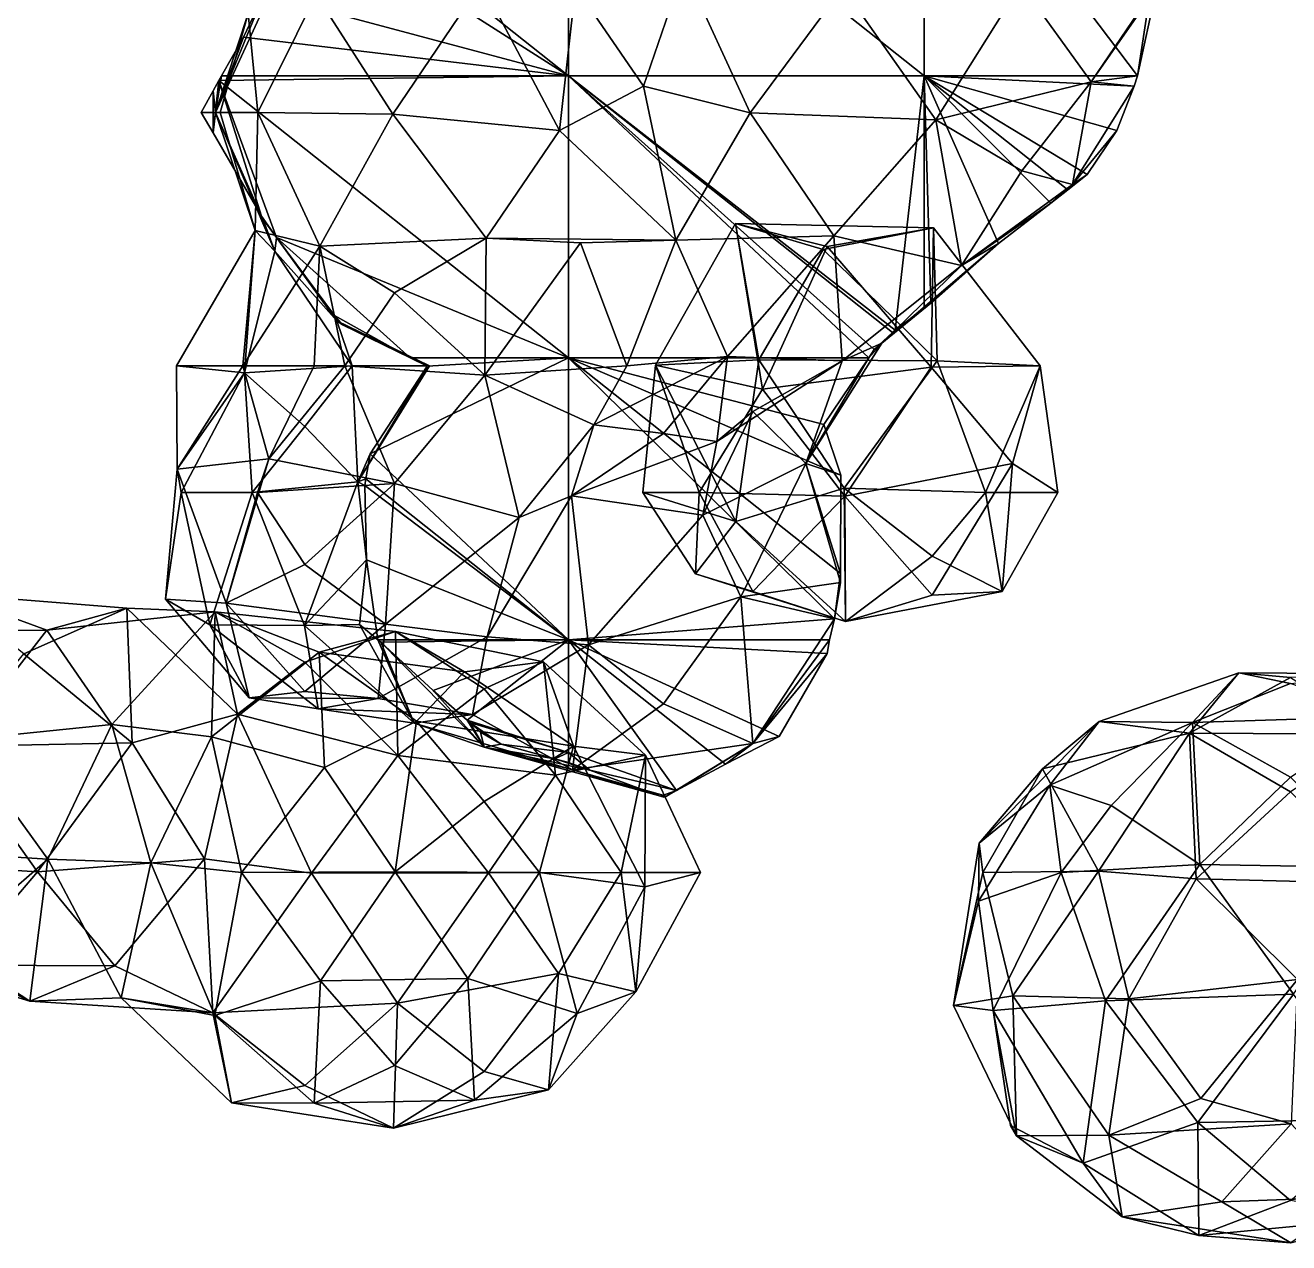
# Model space of a CAD drawing. Extents: x 290034 to 295698, y 4553723 to 4561693.
# Drawn here: x 294643.6 to 294821.3, y 4559264.6 to 4559435.9 of the extents above; entities that cross this region are included whole.
import ezdxf

# ---------------------------------------------------------------- set-up
doc = ezdxf.new("R2010")
doc.units = 0
doc.layers.add('Au_ppm_Pref_-_0_2', color=7, linetype='CONTINUOUS')

msp = doc.modelspace()

# ---------------------------------------------------------------- linework, layer by layer
at = {"layer": 'Au_ppm_Pref_-_0_2'}
for points in [[(294720, 4559468.5, 1883.51), (294720, 4559428.82, 1886.61), (294682.69, 4559458.43, 1884.94)], [(294720, 4559468.5, 1883.51), (294770, 4559468.5, 1876.02), (294770, 4559428.82, 1880.93)], [(294770, 4559428.82, 1880.93), (294720, 4559428.82, 1886.61), (294720, 4559468.5, 1883.51)], [(294800.01, 4559428.82, 1875.71), (294770, 4559468.5, 1876.02), (294802.19, 4559442.95, 1873.58)], [(294800.01, 4559428.82, 1875.71), (294770, 4559428.82, 1880.93), (294770, 4559468.5, 1876.02)], [(294682.69, 4559458.43, 1884.94), (294720, 4559428.82, 1886.61), (294684.39, 4559451.51, 1885.48)], [(294720, 4559428.82, 1886.61), (294677.14, 4559440.27, 1886.57), (294684.39, 4559451.51, 1885.48)], [(294677.14, 4559440.27, 1886.57), (294670.33, 4559423.64, 1882.77), (294679.87, 4559444.33, 1882.57)], [(294674.96, 4559437.56, 1876.83), (294679.87, 4559444.33, 1882.57), (294670.33, 4559423.64, 1882.77)], [(294720.99, 4559441.33, 1876.93), (294730.52, 4559427.35, 1874.27), (294736.2, 4559443.9, 1873.05)], [(294736.2, 4559443.9, 1873.05), (294730.52, 4559427.35, 1874.27), (294745.56, 4559423.57, 1873.15)], [(294736.2, 4559443.9, 1873.05), (294745.56, 4559423.57, 1873.15), (294758.57, 4559441.21, 1871.52)], [(294707.76, 4559441.89, 1871.25), (294684.52, 4559440.23, 1872.04), (294695.27, 4559423.39, 1871.5)], [(294707.76, 4559441.89, 1871.25), (294695.27, 4559423.39, 1871.5), (294718.74, 4559421.1, 1872.67)], [(294720.99, 4559441.33, 1876.93), (294707.76, 4559441.89, 1871.25), (294718.74, 4559421.1, 1872.67)], [(294720.99, 4559441.33, 1876.93), (294718.74, 4559421.1, 1872.67), (294730.52, 4559427.35, 1874.27)], [(294758.57, 4559441.21, 1871.52), (294771.64, 4559422.62, 1871.92), (294783.59, 4559441.69, 1871.01)], [(294783.59, 4559441.69, 1871.01), (294771.64, 4559422.62, 1871.92), (294793.51, 4559427.96, 1873.66)], [(294783.59, 4559441.69, 1871.01), (294793.51, 4559427.96, 1873.66), (294802.65, 4559441.46, 1873.69)], [(294802.65, 4559441.46, 1873.69), (294793.51, 4559427.96, 1873.66), (294802.68, 4559441.13, 1873.72)], [(294802.68, 4559441.13, 1873.72), (294800.01, 4559428.82, 1875.71), (294802.19, 4559442.95, 1873.58)], [(294674.26, 4559434.26, 1887.13), (294670.33, 4559423.64, 1882.77), (294677.14, 4559440.27, 1886.57)], [(294720, 4559428.82, 1886.61), (294674.26, 4559434.26, 1887.13), (294677.14, 4559440.27, 1886.57)], [(294684.52, 4559440.23, 1872.04), (294674.96, 4559437.56, 1876.83), (294676.29, 4559423.64, 1873.69)], [(294684.52, 4559440.23, 1872.04), (294676.29, 4559423.64, 1873.69), (294695.27, 4559423.39, 1871.5)], [(294758.57, 4559441.21, 1871.52), (294745.56, 4559423.57, 1873.15), (294771.64, 4559422.62, 1871.92)], [(294793.51, 4559427.96, 1873.66), (294800.01, 4559428.82, 1875.71), (294802.68, 4559441.13, 1873.72)], [(294674.96, 4559437.56, 1876.83), (294670.33, 4559423.64, 1882.77), (294670.98, 4559423.64, 1876.83)], [(294674.96, 4559437.56, 1876.83), (294670.98, 4559423.64, 1876.83), (294676.29, 4559423.64, 1873.69)], [(294670.33, 4559423.64, 1882.77), (294674.26, 4559434.26, 1887.13), (294671.19, 4559428.82, 1887.65)], [(294720, 4559428.82, 1886.61), (294671.19, 4559428.82, 1887.65), (294674.26, 4559434.26, 1887.13)], [(294670, 4559426.67, 1887.79), (294670.83, 4559428.16, 1887.69), (294670, 4559420.76, 1888.11)], [(294670.83, 4559428.16, 1887.69), (294676.83, 4559409.06, 1888.59), (294670, 4559420.76, 1888.11)], [(294670.33, 4559423.64, 1882.77), (294670.83, 4559428.16, 1887.69), (294670, 4559426.67, 1887.79)], [(294670.33, 4559423.64, 1882.77), (294671.19, 4559428.82, 1887.65), (294670.83, 4559428.16, 1887.69)], [(294671.19, 4559428.82, 1887.65), (294720, 4559428.82, 1886.61), (294670.83, 4559428.16, 1887.69)], [(294720, 4559428.82, 1886.61), (294720, 4559389.13, 1888.66), (294670.83, 4559428.16, 1887.69)], [(294670.83, 4559428.16, 1887.69), (294678.92, 4559406.05, 1888.71), (294676.83, 4559409.06, 1888.59)], [(294720, 4559389.13, 1888.66), (294678.92, 4559406.05, 1888.71), (294670.83, 4559428.16, 1887.69)], [(294735.09, 4559405.67, 1869.99), (294730.52, 4559427.35, 1874.27), (294718.74, 4559421.1, 1872.67)], [(294762.98, 4559390.29, 1884.1), (294762.22, 4559389.13, 1884.24), (294720, 4559428.82, 1886.61)], [(294720, 4559389.13, 1888.66), (294720, 4559428.82, 1886.61), (294762.22, 4559389.13, 1884.24)], [(294765.55, 4559392.67, 1883.71), (294762.98, 4559390.29, 1884.1), (294720, 4559428.82, 1886.61)], [(294765.94, 4559393.02, 1883.65), (294765.55, 4559392.67, 1883.71), (294720, 4559428.82, 1886.61)], [(294765.94, 4559393.02, 1883.65), (294720, 4559428.82, 1886.61), (294770, 4559428.82, 1880.93)], [(294730.52, 4559427.35, 1874.27), (294735.09, 4559405.67, 1869.99), (294745.56, 4559423.57, 1873.15)], [(294770, 4559396.11, 1882.99), (294765.94, 4559393.02, 1883.65), (294770, 4559428.82, 1880.93)], [(294787.84, 4559410.87, 1879.19), (294780.47, 4559405.21, 1880.73), (294770, 4559428.82, 1880.93)], [(294790.23, 4559412.76, 1878.69), (294787.84, 4559410.87, 1879.19), (294770, 4559428.82, 1880.93)], [(294780.47, 4559405.21, 1880.73), (294770.96, 4559396.83, 1882.79), (294770, 4559428.82, 1880.93)], [(294770, 4559428.82, 1880.93), (294770.96, 4559396.83, 1882.79), (294770, 4559396.11, 1882.99)], [(294799.56, 4559427.35, 1875.91), (294770, 4559428.82, 1880.93), (294800.01, 4559428.82, 1875.71)], [(294799.56, 4559427.35, 1875.91), (294797.12, 4559421.11, 1876.83), (294770, 4559428.82, 1880.93)], [(294792.92, 4559414.9, 1878.05), (294770, 4559428.82, 1880.93), (294797.12, 4559421.11, 1876.83)], [(294770, 4559428.82, 1880.93), (294792.92, 4559414.9, 1878.05), (294790.23, 4559412.76, 1878.69)], [(294771.64, 4559422.62, 1871.92), (294783.73, 4559415.42, 1874.09), (294793.51, 4559427.96, 1873.66)], [(294783.73, 4559415.42, 1874.09), (294790.89, 4559413.52, 1876.83), (294793.51, 4559427.96, 1873.66)], [(294799.56, 4559427.35, 1875.91), (294793.51, 4559427.96, 1873.66), (294790.89, 4559413.52, 1876.83)], [(294799.56, 4559427.35, 1875.91), (294790.89, 4559413.52, 1876.83), (294797.12, 4559421.11, 1876.83)], [(294800.01, 4559428.82, 1875.71), (294793.51, 4559427.96, 1873.66), (294799.56, 4559427.35, 1875.91)], [(294670, 4559426.67, 1887.79), (294670, 4559420.76, 1888.11), (294668.31, 4559423.64, 1888.02)], [(294668.31, 4559423.64, 1888.02), (294670.33, 4559423.64, 1882.77), (294670, 4559426.67, 1887.79)], [(294670, 4559420.76, 1888.11), (294670.33, 4559423.64, 1882.77), (294668.31, 4559423.64, 1888.02)], [(294676.83, 4559409.06, 1888.59), (294670.33, 4559423.64, 1882.77), (294670, 4559420.76, 1888.11)], [(294676.83, 4559409.06, 1888.59), (294678.67, 4559404.13, 1883.32), (294670.33, 4559423.64, 1882.77)], [(294675.92, 4559407.04, 1876.83), (294670.33, 4559423.64, 1882.77), (294678.67, 4559404.13, 1883.32)], [(294675.92, 4559407.04, 1876.83), (294670.98, 4559423.64, 1876.83), (294670.33, 4559423.64, 1882.77)], [(294675.92, 4559407.04, 1876.83), (294676.29, 4559423.64, 1873.69), (294670.98, 4559423.64, 1876.83)], [(294675.92, 4559407.04, 1876.83), (294685.03, 4559404.81, 1872.14), (294676.29, 4559423.64, 1873.69)], [(294695.27, 4559423.39, 1871.5), (294676.29, 4559423.64, 1873.69), (294685.03, 4559404.81, 1872.14)], [(294745.56, 4559423.57, 1873.15), (294735.09, 4559405.67, 1869.99), (294757.29, 4559406.28, 1871.77)], [(294757.29, 4559406.28, 1871.77), (294771.64, 4559422.62, 1871.92), (294745.56, 4559423.57, 1873.15)], [(294685.03, 4559404.81, 1872.14), (294708.4, 4559405.98, 1870.26), (294695.27, 4559423.39, 1871.5)], [(294718.74, 4559421.1, 1872.67), (294695.27, 4559423.39, 1871.5), (294708.4, 4559405.98, 1870.26)], [(294757.29, 4559406.28, 1871.77), (294775.27, 4559402.11, 1876.65), (294771.64, 4559422.62, 1871.92)], [(294771.64, 4559422.62, 1871.92), (294775.27, 4559402.11, 1876.65), (294783.73, 4559415.42, 1874.09)], [(294735.09, 4559405.67, 1869.99), (294718.74, 4559421.1, 1872.67), (294708.4, 4559405.98, 1870.26)], [(294790.89, 4559413.52, 1876.83), (294792.92, 4559414.9, 1878.05), (294797.12, 4559421.11, 1876.83)], [(294783.73, 4559415.42, 1874.09), (294775.27, 4559402.11, 1876.65), (294790.89, 4559413.52, 1876.83)], [(294792.92, 4559414.9, 1878.05), (294790.89, 4559413.52, 1876.83), (294790.23, 4559412.76, 1878.69)], [(294787.84, 4559410.87, 1879.19), (294790.89, 4559413.52, 1876.83), (294775.27, 4559402.11, 1876.65)], [(294790.89, 4559413.52, 1876.83), (294787.84, 4559410.87, 1879.19), (294790.23, 4559412.76, 1878.69)], [(294787.84, 4559410.87, 1879.19), (294775.27, 4559402.11, 1876.65), (294780.47, 4559405.21, 1880.73)], [(294676.83, 4559409.06, 1888.59), (294678.92, 4559406.05, 1888.71), (294676.98, 4559408.68, 1888.61)], [(294676.98, 4559408.68, 1888.61), (294678.67, 4559404.13, 1883.32), (294676.83, 4559409.06, 1888.59)], [(294676.98, 4559408.68, 1888.61), (294678.92, 4559406.05, 1888.71), (294678.67, 4559404.13, 1883.32)], [(294746.76, 4559388.86, 1845.07), (294732.21, 4559388.1, 1841.01), (294743.46, 4559408.02, 1840.71)], [(294747.27, 4559384.7, 1836.98), (294743.46, 4559408.02, 1840.71), (294732.21, 4559388.1, 1841.01)], [(294746.76, 4559388.86, 1845.07), (294743.46, 4559408.02, 1840.71), (294755.8, 4559404.38, 1845.36)], [(294743.46, 4559408.02, 1840.71), (294771.34, 4559407.43, 1841.07), (294755.8, 4559404.38, 1845.36)], [(294756.36, 4559404.78, 1836.62), (294771.34, 4559407.43, 1841.07), (294743.46, 4559408.02, 1840.71)], [(294743.46, 4559408.02, 1840.71), (294747.27, 4559384.7, 1836.98), (294756.36, 4559404.78, 1836.62)], [(294675.92, 4559407.04, 1876.83), (294674.4, 4559387, 1882.1), (294664.86, 4559388.01, 1876.83)], [(294675.92, 4559407.04, 1876.83), (294664.86, 4559388.01, 1876.83), (294674.2, 4559388.01, 1872.71)], [(294675.92, 4559407.04, 1876.83), (294674.2, 4559388.01, 1872.71), (294685.03, 4559404.81, 1872.14)], [(294675.92, 4559407.04, 1876.83), (294678.67, 4559404.13, 1883.32), (294674.4, 4559387, 1882.1)], [(294678.92, 4559406.05, 1888.71), (294687.4, 4559394.32, 1888.71), (294678.67, 4559404.13, 1883.32)], [(294678.92, 4559406.05, 1888.71), (294697.74, 4559389.13, 1889.19), (294687.09, 4559395.08, 1889.11)], [(294720, 4559389.13, 1888.66), (294697.74, 4559389.13, 1889.19), (294678.92, 4559406.05, 1888.71)], [(294687.4, 4559394.32, 1888.71), (294678.92, 4559406.05, 1888.71), (294687.09, 4559395.08, 1889.11)], [(294695.53, 4559398.29, 1867.46), (294708.4, 4559405.98, 1870.26), (294685.03, 4559404.81, 1872.14)], [(294708.22, 4559386.68, 1866.07), (294708.4, 4559405.98, 1870.26), (294695.53, 4559398.29, 1867.46)], [(294721.66, 4559405.29, 1865.57), (294708.4, 4559405.98, 1870.26), (294708.22, 4559386.68, 1866.07)], [(294721.66, 4559405.29, 1865.57), (294735.09, 4559405.67, 1869.99), (294708.4, 4559405.98, 1870.26)], [(294757.29, 4559406.28, 1871.77), (294735.09, 4559405.67, 1869.99), (294742.35, 4559389.3, 1871.79)], [(294758.47, 4559388.68, 1876.97), (294757.29, 4559406.28, 1871.77), (294742.35, 4559389.3, 1871.79)], [(294755.8, 4559404.38, 1845.36), (294771.34, 4559407.43, 1841.07), (294771.84, 4559388.68, 1846.17)], [(294771, 4559387.81, 1835.29), (294771.34, 4559407.43, 1841.07), (294756.36, 4559404.78, 1836.62)], [(294758.47, 4559388.68, 1876.97), (294775.27, 4559402.11, 1876.65), (294757.29, 4559406.28, 1871.77)], [(294771, 4559387.81, 1835.29), (294786.34, 4559388.01, 1841.35), (294771.34, 4559407.43, 1841.07)], [(294771.34, 4559407.43, 1841.07), (294786.34, 4559388.01, 1841.35), (294771.84, 4559388.68, 1846.17)], [(294685.03, 4559404.81, 1872.14), (294674.2, 4559388.01, 1872.71), (294684.21, 4559388.01, 1870.89)], [(294678.67, 4559404.13, 1883.32), (294689.56, 4559388.01, 1885.58), (294674.4, 4559387, 1882.1)], [(294687.4, 4559394.32, 1888.71), (294689.56, 4559388.01, 1885.58), (294678.67, 4559404.13, 1883.32)], [(294685.03, 4559404.81, 1872.14), (294684.21, 4559388.01, 1870.89), (294688.55, 4559388.01, 1867.59)], [(294685.03, 4559404.81, 1872.14), (294688.55, 4559388.01, 1867.59), (294695.53, 4559398.29, 1867.46)], [(294721.66, 4559405.29, 1865.57), (294708.22, 4559386.68, 1866.07), (294728.18, 4559388.01, 1867.37)], [(294721.66, 4559405.29, 1865.57), (294728.18, 4559388.01, 1867.37), (294735.09, 4559405.67, 1869.99)], [(294728.18, 4559388.01, 1867.37), (294742.35, 4559389.3, 1871.79), (294735.09, 4559405.67, 1869.99)], [(294746.76, 4559388.86, 1845.07), (294755.8, 4559404.38, 1845.36), (294771.84, 4559388.68, 1846.17)], [(294771, 4559387.81, 1835.29), (294756.36, 4559404.78, 1836.62), (294747.27, 4559384.7, 1836.98)], [(294780.47, 4559405.21, 1880.73), (294764.05, 4559391.17, 1882.77), (294770.96, 4559396.83, 1882.79)], [(294775.27, 4559402.11, 1876.65), (294764.05, 4559391.17, 1882.77), (294780.47, 4559405.21, 1880.73)], [(294758.47, 4559388.68, 1876.97), (294764.05, 4559391.17, 1882.77), (294775.27, 4559402.11, 1876.65)], [(294708.22, 4559386.68, 1866.07), (294695.53, 4559398.29, 1867.46), (294688.55, 4559388.01, 1867.59)], [(294687.09, 4559395.08, 1889.11), (294697.74, 4559389.13, 1889.19), (294688.2, 4559393.77, 1889.16)], [(294688.2, 4559393.77, 1889.16), (294687.4, 4559394.32, 1888.71), (294687.09, 4559395.08, 1889.11)], [(294770.96, 4559396.83, 1882.79), (294764.05, 4559391.17, 1882.77), (294770, 4559396.11, 1882.99)], [(294770, 4559396.11, 1882.99), (294764.05, 4559391.17, 1882.77), (294765.94, 4559393.02, 1883.65)], [(294688.2, 4559393.77, 1889.16), (294697.74, 4559389.13, 1889.19), (294687.4, 4559394.32, 1888.71)], [(294687.4, 4559394.32, 1888.71), (294697.74, 4559389.13, 1889.19), (294700.43, 4559388.01, 1888.71)], [(294700.43, 4559388.01, 1888.71), (294689.56, 4559388.01, 1885.58), (294687.4, 4559394.32, 1888.71)], [(294764.05, 4559391.17, 1882.77), (294762.98, 4559390.29, 1884.1), (294765.55, 4559392.67, 1883.71)], [(294764.05, 4559391.17, 1882.77), (294765.55, 4559392.67, 1883.71), (294765.94, 4559393.02, 1883.65)], [(294764.05, 4559391.17, 1882.77), (294753.38, 4559374.26, 1883.84), (294762.22, 4559389.13, 1884.24)], [(294758.47, 4559388.68, 1876.97), (294753.38, 4559374.26, 1883.84), (294764.05, 4559391.17, 1882.77)], [(294764.05, 4559391.17, 1882.77), (294762.22, 4559389.13, 1884.24), (294762.98, 4559390.29, 1884.1)], [(294664.94, 4559373.44, 1875.65), (294664.86, 4559388.01, 1876.83), (294674.4, 4559387, 1882.1)], [(294674.2, 4559388.01, 1872.71), (294664.86, 4559388.01, 1876.83), (294664.94, 4559373.44, 1875.65)], [(294674.2, 4559388.01, 1872.71), (294664.94, 4559373.44, 1875.65), (294677.84, 4559374.9, 1870)], [(294684.21, 4559388.01, 1870.89), (294674.2, 4559388.01, 1872.71), (294677.84, 4559374.9, 1870)], [(294689.56, 4559388.01, 1885.58), (294682.93, 4559379.46, 1885.86), (294674.4, 4559387, 1882.1)], [(294688.55, 4559388.01, 1867.59), (294684.21, 4559388.01, 1870.89), (294677.84, 4559374.9, 1870)], [(294695.51, 4559371.43, 1866.5), (294688.55, 4559388.01, 1867.59), (294677.84, 4559374.9, 1870)], [(294690.34, 4559371.67, 1889.44), (294682.93, 4559379.46, 1885.86), (294689.56, 4559388.01, 1885.58)], [(294708.22, 4559386.68, 1866.07), (294688.55, 4559388.01, 1867.59), (294695.51, 4559371.43, 1866.5)], [(294690.34, 4559371.67, 1889.44), (294689.56, 4559388.01, 1885.58), (294700.43, 4559388.01, 1888.71)], [(294700.13, 4559387.95, 1889.25), (294690.34, 4559371.67, 1889.44), (294700.43, 4559388.01, 1888.71)], [(294700.13, 4559387.95, 1889.25), (294720, 4559389.13, 1888.66), (294692.09, 4559375.62, 1890.66)], [(294692.09, 4559375.62, 1890.66), (294720, 4559389.13, 1888.66), (294720, 4559349.45, 1892.61)], [(294697.74, 4559389.13, 1889.19), (294720, 4559389.13, 1888.66), (294700.13, 4559387.95, 1889.25)], [(294700.43, 4559388.01, 1888.71), (294697.74, 4559389.13, 1889.19), (294700.13, 4559387.95, 1889.25)], [(294728.18, 4559388.01, 1867.37), (294708.22, 4559386.68, 1866.07), (294723.53, 4559379.7, 1869.44)], [(294720, 4559349.45, 1892.61), (294720, 4559389.13, 1888.66), (294757.38, 4559352.4, 1888.25)], [(294758.24, 4559358.78, 1887.52), (294757.38, 4559352.4, 1888.25), (294720, 4559389.13, 1888.66)], [(294755.9, 4559379.73, 1885.79), (294758.29, 4559372.63, 1886.21), (294720, 4559389.13, 1888.66)], [(294762.22, 4559389.13, 1884.24), (294755.9, 4559379.73, 1885.79), (294720, 4559389.13, 1888.66)], [(294720, 4559389.13, 1888.66), (294758.29, 4559372.63, 1886.21), (294758.24, 4559358.78, 1887.52)], [(294742.35, 4559389.3, 1871.79), (294723.53, 4559379.7, 1869.44), (294733.33, 4559378.49, 1873.66)], [(294723.53, 4559379.7, 1869.44), (294742.35, 4559389.3, 1871.79), (294728.18, 4559388.01, 1867.37)], [(294738.38, 4559370.19, 1837.63), (294732.21, 4559388.1, 1841.01), (294730.44, 4559370.19, 1841.19)], [(294743.51, 4559366.11, 1843.69), (294730.44, 4559370.19, 1841.19), (294732.21, 4559388.1, 1841.01)], [(294746.76, 4559388.86, 1845.07), (294743.51, 4559366.11, 1843.69), (294732.21, 4559388.1, 1841.01)], [(294747.27, 4559384.7, 1836.98), (294732.21, 4559388.1, 1841.01), (294738.38, 4559370.19, 1837.63)], [(294733.33, 4559378.49, 1873.66), (294740.87, 4559377.34, 1876.83), (294742.35, 4559389.3, 1871.79)], [(294758.47, 4559388.68, 1876.97), (294742.35, 4559389.3, 1871.79), (294740.87, 4559377.34, 1876.83)], [(294758.47, 4559388.68, 1876.97), (294740.87, 4559377.34, 1876.83), (294745.93, 4559381.55, 1880.62)], [(294746.76, 4559388.86, 1845.07), (294758.75, 4559370.81, 1846.02), (294743.51, 4559366.11, 1843.69)], [(294758.47, 4559388.68, 1876.97), (294745.93, 4559381.55, 1880.62), (294753.38, 4559374.26, 1883.84)], [(294746.76, 4559388.86, 1845.07), (294771.84, 4559388.68, 1846.17), (294758.75, 4559370.81, 1846.02)], [(294762.22, 4559389.13, 1884.24), (294753.38, 4559374.26, 1883.84), (294755.9, 4559379.73, 1885.79)], [(294778.64, 4559370.19, 1844.73), (294758.75, 4559370.81, 1846.02), (294771.84, 4559388.68, 1846.17)], [(294771, 4559387.81, 1835.29), (294782.42, 4559374.26, 1837.23), (294786.34, 4559388.01, 1841.35)], [(294786.34, 4559388.01, 1841.35), (294778.64, 4559370.19, 1844.73), (294771.84, 4559388.68, 1846.17)], [(294788.81, 4559370.19, 1841.19), (294778.64, 4559370.19, 1844.73), (294786.34, 4559388.01, 1841.35)], [(294782.42, 4559374.26, 1837.23), (294788.81, 4559370.19, 1841.19), (294786.34, 4559388.01, 1841.35)], [(294674.4, 4559387, 1882.1), (294665.52, 4559370.19, 1881.33), (294664.94, 4559373.44, 1875.65)], [(294674.4, 4559387, 1882.1), (294675.48, 4559370.19, 1886.28), (294665.52, 4559370.19, 1881.33)], [(294682.93, 4559379.46, 1885.86), (294675.48, 4559370.19, 1886.28), (294674.4, 4559387, 1882.1)], [(294692.09, 4559375.62, 1890.66), (294690.34, 4559371.67, 1889.44), (294700.13, 4559387.95, 1889.25)], [(294708.22, 4559386.68, 1866.07), (294695.51, 4559371.43, 1866.5), (294713.04, 4559366.64, 1869.61)], [(294713.04, 4559366.64, 1869.61), (294723.53, 4559379.7, 1869.44), (294708.22, 4559386.68, 1866.07)], [(294771, 4559387.81, 1835.29), (294747.27, 4559384.7, 1836.98), (294758.87, 4559369.65, 1835.15)], [(294771, 4559387.81, 1835.29), (294758.87, 4559369.65, 1835.15), (294782.42, 4559374.26, 1837.23)], [(294738.38, 4559370.19, 1837.63), (294758.87, 4559369.65, 1835.15), (294747.27, 4559384.7, 1836.98)], [(294740.87, 4559377.34, 1876.83), (294738.86, 4559366.99, 1881.97), (294745.93, 4559381.55, 1880.62)], [(294745.93, 4559381.55, 1880.62), (294738.86, 4559366.99, 1881.97), (294753.38, 4559374.26, 1883.84)], [(294682.93, 4559379.46, 1885.86), (294690.34, 4559371.67, 1889.44), (294675.48, 4559370.19, 1886.28)], [(294720.39, 4559369.69, 1876.97), (294723.53, 4559379.7, 1869.44), (294713.04, 4559366.64, 1869.61)], [(294720.39, 4559369.69, 1876.97), (294733.33, 4559378.49, 1873.66), (294723.53, 4559379.7, 1869.44)], [(294753.38, 4559374.26, 1883.84), (294758.29, 4559372.63, 1886.21), (294755.9, 4559379.73, 1885.79)], [(294720.39, 4559369.69, 1876.97), (294740.87, 4559377.34, 1876.83), (294733.33, 4559378.49, 1873.66)], [(294720.39, 4559369.69, 1876.97), (294738.86, 4559366.99, 1881.97), (294740.87, 4559377.34, 1876.83)], [(294690.34, 4559371.67, 1889.44), (294692.09, 4559375.62, 1890.66), (294691.47, 4559372.09, 1891.03)], [(294692.09, 4559375.62, 1890.66), (294720, 4559349.45, 1892.61), (294691.47, 4559372.09, 1891.03)], [(294677.84, 4559374.9, 1870), (294664.94, 4559373.44, 1875.65), (294671.83, 4559354.6, 1871.58)], [(294676.24, 4559370.19, 1867.73), (294677.84, 4559374.9, 1870), (294671.83, 4559354.6, 1871.58)], [(294676.24, 4559370.19, 1867.73), (294695.51, 4559371.43, 1866.5), (294677.84, 4559374.9, 1870)], [(294753.38, 4559374.26, 1883.84), (294738.86, 4559366.99, 1881.97), (294744.22, 4559355.52, 1884.62)], [(294758.24, 4559357.52, 1887.65), (294753.38, 4559374.26, 1883.84), (294744.22, 4559355.52, 1884.62)], [(294753.38, 4559374.26, 1883.84), (294758.24, 4559357.52, 1887.65), (294758.24, 4559358.78, 1887.52)], [(294753.38, 4559374.26, 1883.84), (294758.24, 4559358.78, 1887.52), (294758.29, 4559372.63, 1886.21)], [(294782.42, 4559374.26, 1837.23), (294758.87, 4559369.65, 1835.15), (294771.13, 4559355.75, 1836.38)], [(294782.42, 4559374.26, 1837.23), (294771.13, 4559355.75, 1836.38), (294780.97, 4559356.27, 1841.19)], [(294782.42, 4559374.26, 1837.23), (294780.97, 4559356.27, 1841.19), (294788.81, 4559370.19, 1841.19)], [(294665.52, 4559370.19, 1881.33), (294663.3, 4559355.17, 1876.83), (294664.94, 4559373.44, 1875.65)], [(294663.3, 4559355.17, 1876.83), (294671.83, 4559354.6, 1871.58), (294664.94, 4559373.44, 1875.65)], [(294690.34, 4559371.67, 1889.44), (294691.47, 4559372.09, 1891.03), (294691.34, 4559371.18, 1891.16)], [(294720, 4559349.45, 1892.61), (294691.34, 4559371.18, 1891.16), (294691.47, 4559372.09, 1891.03)], [(294665.52, 4559370.19, 1881.33), (294669.53, 4559351.57, 1882.73), (294663.3, 4559355.17, 1876.83)], [(294665.52, 4559370.19, 1881.33), (294675.48, 4559370.19, 1886.28), (294669.53, 4559351.57, 1882.73)], [(294675.48, 4559370.19, 1886.28), (294682.84, 4559351.47, 1888.77), (294669.53, 4559351.57, 1882.73)], [(294676.24, 4559370.19, 1867.73), (294671.83, 4559354.6, 1871.58), (294682.93, 4559360.07, 1867.51)], [(294675.48, 4559370.19, 1886.28), (294690.34, 4559371.67, 1889.44), (294682.84, 4559351.47, 1888.77)], [(294676.24, 4559370.19, 1867.73), (294682.93, 4559360.07, 1867.51), (294695.51, 4559371.43, 1866.5)], [(294682.84, 4559351.47, 1888.77), (294690.34, 4559371.67, 1889.44), (294691.56, 4559360.7, 1892.61)], [(294695.51, 4559371.43, 1866.5), (294682.93, 4559360.07, 1867.51), (294694.25, 4559351.66, 1870.48)], [(294690.34, 4559371.67, 1889.44), (294691.34, 4559371.18, 1891.16), (294691.56, 4559360.7, 1892.61)], [(294720, 4559349.45, 1892.61), (294691.56, 4559360.7, 1892.61), (294691.34, 4559371.18, 1891.16)], [(294713.04, 4559366.64, 1869.61), (294695.51, 4559371.43, 1866.5), (294694.25, 4559351.66, 1870.48)], [(294738.38, 4559370.19, 1837.63), (294730.44, 4559370.19, 1841.19), (294737.83, 4559358.73, 1841.19)], [(294737.83, 4559358.73, 1841.19), (294730.44, 4559370.19, 1841.19), (294743.51, 4559366.11, 1843.69)], [(294738.38, 4559370.19, 1837.63), (294737.83, 4559358.73, 1841.19), (294745.93, 4559356.25, 1836.55)], [(294745.93, 4559356.25, 1836.55), (294758.87, 4559369.65, 1835.15), (294738.38, 4559370.19, 1837.63)], [(294758.75, 4559370.81, 1846.02), (294758.96, 4559352.02, 1841.07), (294743.51, 4559366.11, 1843.69)], [(294758.75, 4559370.81, 1846.02), (294771.13, 4559361.24, 1844.17), (294758.96, 4559352.02, 1841.07)], [(294771.13, 4559361.24, 1844.17), (294758.75, 4559370.81, 1846.02), (294778.64, 4559370.19, 1844.73)], [(294780.97, 4559356.27, 1841.19), (294771.13, 4559361.24, 1844.17), (294778.64, 4559370.19, 1844.73)], [(294788.81, 4559370.19, 1841.19), (294780.97, 4559356.27, 1841.19), (294778.64, 4559370.19, 1844.73)], [(294720.39, 4559369.69, 1876.97), (294708.55, 4559349.89, 1876.94), (294722.79, 4559348.75, 1882.33)], [(294720.39, 4559369.69, 1876.97), (294713.04, 4559366.64, 1869.61), (294708.55, 4559349.89, 1876.94)], [(294720.39, 4559369.69, 1876.97), (294722.79, 4559348.75, 1882.33), (294738.86, 4559366.99, 1881.97)], [(294758.87, 4559369.65, 1835.15), (294745.93, 4559356.25, 1836.55), (294758.96, 4559352.02, 1841.07)], [(294758.87, 4559369.65, 1835.15), (294758.96, 4559352.02, 1841.07), (294771.13, 4559355.75, 1836.38)], [(294713.04, 4559366.64, 1869.61), (294694.25, 4559351.66, 1870.48), (294708.55, 4559349.89, 1876.94)], [(294722.79, 4559348.75, 1882.33), (294744.22, 4559355.52, 1884.62), (294738.86, 4559366.99, 1881.97)], [(294743.51, 4559366.11, 1843.69), (294758.96, 4559352.02, 1841.07), (294737.83, 4559358.73, 1841.19)], [(294671.83, 4559354.6, 1871.58), (294694.25, 4559351.66, 1870.48), (294682.93, 4559360.07, 1867.51)], [(294690.61, 4559351.6, 1893.93), (294682.84, 4559351.47, 1888.77), (294691.56, 4559360.7, 1892.61)], [(294691.56, 4559360.7, 1892.61), (294693.19, 4559349.45, 1894.09), (294690.61, 4559351.6, 1893.93)], [(294720, 4559349.45, 1892.61), (294693.19, 4559349.45, 1894.09), (294691.56, 4559360.7, 1892.61)], [(294771.13, 4559361.24, 1844.17), (294780.97, 4559356.27, 1841.19), (294758.96, 4559352.02, 1841.07)], [(294745.93, 4559356.25, 1836.55), (294737.83, 4559358.73, 1841.19), (294758.96, 4559352.02, 1841.07)], [(294758.24, 4559358.78, 1887.52), (294758.24, 4559357.52, 1887.65), (294757.38, 4559352.4, 1888.25)], [(294758.24, 4559357.52, 1887.65), (294744.22, 4559355.52, 1884.62), (294757.38, 4559352.4, 1888.25)], [(294780.97, 4559356.27, 1841.19), (294771.13, 4559355.75, 1836.38), (294758.96, 4559352.02, 1841.07)], [(294632.67, 4559355.92, 1841.77), (294622.04, 4559350.65, 1836.81), (294646.6, 4559350.82, 1836.46)], [(294632.67, 4559355.92, 1841.77), (294657.88, 4559353.91, 1841.24), (294643.37, 4559347.48, 1846.33)], [(294657.88, 4559353.91, 1841.24), (294632.67, 4559355.92, 1841.77), (294646.6, 4559350.82, 1836.46)], [(294663.3, 4559355.17, 1876.83), (294669.53, 4559351.57, 1882.73), (294675.09, 4559341.28, 1876.83)], [(294663.3, 4559355.17, 1876.83), (294675.09, 4559341.28, 1876.83), (294671.83, 4559354.6, 1871.58)], [(294682.93, 4559342.16, 1873.42), (294694.25, 4559351.66, 1870.48), (294671.83, 4559354.6, 1871.58)], [(294675.09, 4559341.28, 1876.83), (294682.93, 4559342.16, 1873.42), (294671.83, 4559354.6, 1871.58)], [(294744.22, 4559355.52, 1884.62), (294722.79, 4559348.75, 1882.33), (294733.33, 4559340.44, 1884.73)], [(294733.33, 4559340.44, 1884.73), (294745.93, 4559334.87, 1888.74), (294744.22, 4559355.52, 1884.62)], [(294744.22, 4559355.52, 1884.62), (294745.93, 4559334.87, 1888.74), (294757.38, 4559352.4, 1888.25)], [(294658.62, 4559334.96, 1847.7), (294643.37, 4559347.48, 1846.33), (294657.88, 4559353.91, 1841.24)], [(294657.88, 4559353.91, 1841.24), (294646.6, 4559350.82, 1836.46), (294670.32, 4559353.39, 1835.1)], [(294655.78, 4559337.54, 1833.33), (294670.32, 4559353.39, 1835.1), (294646.6, 4559350.82, 1836.46)], [(294669.79, 4559335.82, 1828.48), (294670.32, 4559353.39, 1835.1), (294655.78, 4559337.54, 1833.33)], [(294658.62, 4559334.96, 1847.7), (294657.88, 4559353.91, 1841.24), (294673.46, 4559338.99, 1842.37)], [(294657.88, 4559353.91, 1841.24), (294670.32, 4559353.39, 1835.1), (294673.46, 4559338.99, 1842.37)], [(294669.79, 4559335.82, 1828.48), (294684.91, 4559347.7, 1829.94), (294670.32, 4559353.39, 1835.1)], [(294673.46, 4559338.99, 1842.37), (294670.32, 4559353.39, 1835.1), (294682.93, 4559346.32, 1839.17)], [(294684.91, 4559347.7, 1829.94), (294695.64, 4559350.6, 1835.01), (294670.32, 4559353.39, 1835.1)], [(294695.64, 4559350.6, 1835.01), (294682.93, 4559346.32, 1839.17), (294670.32, 4559353.39, 1835.1)], [(294646.6, 4559350.82, 1836.46), (294622.04, 4559350.65, 1836.81), (294634.6, 4559335.36, 1836.62)], [(294655.78, 4559337.54, 1833.33), (294646.6, 4559350.82, 1836.46), (294634.6, 4559335.36, 1836.62)], [(294669.53, 4559351.57, 1882.73), (294682.84, 4559351.47, 1888.77), (294684.78, 4559339.72, 1881.92)], [(294675.09, 4559341.28, 1876.83), (294669.53, 4559351.57, 1882.73), (294684.78, 4559339.72, 1881.92)], [(294682.84, 4559351.47, 1888.77), (294690.61, 4559351.6, 1893.93), (294698.3, 4559337.74, 1889.1)], [(294684.78, 4559339.72, 1881.92), (294682.84, 4559351.47, 1888.77), (294698.3, 4559337.74, 1889.1)], [(294693.21, 4559341.2, 1877.95), (294694.25, 4559351.66, 1870.48), (294682.93, 4559342.16, 1873.42)], [(294690.61, 4559351.6, 1893.93), (294693.19, 4559349.45, 1894.09), (294698.3, 4559337.74, 1889.1)], [(294708.55, 4559349.89, 1876.94), (294694.25, 4559351.66, 1870.48), (294693.21, 4559341.2, 1877.95)], [(294757.38, 4559352.4, 1888.25), (294756.68, 4559349.45, 1888.62), (294720, 4559349.45, 1892.61)], [(294757.38, 4559352.4, 1888.25), (294745.93, 4559334.87, 1888.74), (294756.68, 4559349.45, 1888.62)], [(294695.64, 4559350.6, 1835.01), (294695.99, 4559333.19, 1841.11), (294682.93, 4559346.32, 1839.17)], [(294684.91, 4559347.7, 1829.94), (294705.34, 4559344.95, 1830.47), (294695.64, 4559350.6, 1835.01)], [(294693.61, 4559349.12, 1894.12), (294693.19, 4559349.45, 1894.09), (294720, 4559349.45, 1892.61)], [(294693.19, 4559349.45, 1894.09), (294693.61, 4559349.12, 1894.12), (294698.3, 4559337.74, 1889.1)], [(294706.47, 4559338.95, 1883.45), (294708.55, 4559349.89, 1876.94), (294693.21, 4559341.2, 1877.95)], [(294700.94, 4559342.34, 1894.94), (294693.61, 4559349.12, 1894.12), (294720, 4559349.45, 1892.61)], [(294693.61, 4559349.12, 1894.12), (294700.94, 4559342.34, 1894.94), (294708.12, 4559334.36, 1894.7)], [(294698.3, 4559337.74, 1889.1), (294693.61, 4559349.12, 1894.12), (294708.12, 4559334.36, 1894.7)], [(294695.99, 4559333.19, 1841.11), (294695.64, 4559350.6, 1835.01), (294708.13, 4559342.54, 1837.91)], [(294695.64, 4559350.6, 1835.01), (294716.48, 4559346.35, 1835.25), (294708.13, 4559342.54, 1837.91)], [(294695.64, 4559350.6, 1835.01), (294705.34, 4559344.95, 1830.47), (294716.48, 4559346.35, 1835.25)], [(294705.75, 4559338.13, 1895.44), (294700.94, 4559342.34, 1894.94), (294720, 4559349.45, 1892.61)], [(294705.75, 4559338.13, 1895.44), (294720, 4559349.45, 1892.61), (294720, 4559333.61, 1895.47)], [(294708.55, 4559349.89, 1876.94), (294706.47, 4559338.95, 1883.45), (294722.79, 4559348.75, 1882.33)], [(294720, 4559349.45, 1892.61), (294735.19, 4559328.24, 1894.14), (294720, 4559333.61, 1895.47)], [(294735.19, 4559328.24, 1894.14), (294720, 4559349.45, 1892.61), (294742.05, 4559331.94, 1892.43)], [(294720, 4559349.45, 1892.61), (294756.68, 4559349.45, 1888.62), (294756.39, 4559347.54, 1888.89)], [(294742.05, 4559331.94, 1892.43), (294720, 4559349.45, 1892.61), (294749.6, 4559335.84, 1891.12)], [(294749.6, 4559335.84, 1891.12), (294720, 4559349.45, 1892.61), (294756.39, 4559347.54, 1888.89)], [(294756.68, 4559349.45, 1888.62), (294745.93, 4559334.87, 1888.74), (294756.39, 4559347.54, 1888.89)], [(294632.74, 4559334.42, 1849.33), (294643.37, 4559347.48, 1846.33), (294658.62, 4559334.96, 1847.7)], [(294684.91, 4559347.7, 1829.94), (294669.79, 4559335.82, 1828.48), (294685.66, 4559331.49, 1825.68)], [(294685.66, 4559331.49, 1825.68), (294698.62, 4559338, 1826.71), (294684.91, 4559347.7, 1829.94)], [(294705.34, 4559344.95, 1830.47), (294684.91, 4559347.7, 1829.94), (294698.62, 4559338, 1826.71)], [(294722.79, 4559348.75, 1882.33), (294706.47, 4559338.95, 1883.45), (294720.54, 4559331.17, 1888.03)], [(294722.79, 4559348.75, 1882.33), (294720.54, 4559331.17, 1888.03), (294733.33, 4559340.44, 1884.73)], [(294756.39, 4559347.54, 1888.89), (294745.93, 4559334.87, 1888.74), (294749.6, 4559335.84, 1891.12)], [(294695.99, 4559333.19, 1841.11), (294673.46, 4559338.99, 1842.37), (294682.93, 4559346.32, 1839.17)], [(294716.48, 4559346.35, 1835.25), (294705.34, 4559344.95, 1830.47), (294720.67, 4559334.51, 1829.33)], [(294716.48, 4559346.35, 1835.25), (294718.16, 4559330.42, 1838.6), (294708.13, 4559342.54, 1837.91)], [(294716.48, 4559346.35, 1835.25), (294730.83, 4559333.21, 1835.25), (294718.16, 4559330.42, 1838.6)], [(294730.83, 4559333.21, 1835.25), (294716.48, 4559346.35, 1835.25), (294720.67, 4559334.51, 1829.33)], [(294720.67, 4559334.51, 1829.33), (294705.34, 4559344.95, 1830.47), (294698.62, 4559338, 1826.71)], [(294807.34, 4559336.31, 1835.66), (294794.62, 4559337.98, 1829.16), (294814.28, 4559344.8, 1829.31)], [(294807.76, 4559337.83, 1823.04), (294814.28, 4559344.8, 1829.31), (294794.62, 4559337.98, 1829.16)], [(294821.53, 4559344.14, 1832.51), (294807.34, 4559336.31, 1835.66), (294814.28, 4559344.8, 1829.31)], [(294834.18, 4559336.2, 1835.74), (294807.34, 4559336.31, 1835.66), (294821.53, 4559344.14, 1832.51)], [(294814.28, 4559344.8, 1829.31), (294807.76, 4559337.83, 1823.04), (294821.53, 4559343.3, 1826.4)], [(294814.28, 4559344.8, 1829.31), (294834.57, 4559344.67, 1829.31), (294821.53, 4559344.14, 1832.51)], [(294814.28, 4559344.8, 1829.31), (294821.53, 4559343.3, 1826.4), (294834.57, 4559344.67, 1829.31)], [(294693.21, 4559341.2, 1877.95), (294682.93, 4559342.16, 1873.42), (294675.09, 4559341.28, 1876.83)], [(294695.99, 4559333.19, 1841.11), (294708.13, 4559342.54, 1837.91), (294718.16, 4559330.42, 1838.6)], [(294700.94, 4559342.34, 1894.94), (294705.75, 4559338.13, 1895.44), (294708.12, 4559334.36, 1894.7)], [(294807.76, 4559337.83, 1823.04), (294834.17, 4559338.68, 1822.9), (294821.53, 4559343.3, 1826.4)], [(294693.21, 4559341.2, 1877.95), (294675.09, 4559341.28, 1876.83), (294684.78, 4559339.72, 1881.92)], [(294693.21, 4559341.2, 1877.95), (294684.78, 4559339.72, 1881.92), (294706.47, 4559338.95, 1883.45)], [(294733.33, 4559340.44, 1884.73), (294720.54, 4559331.17, 1888.03), (294745.93, 4559334.87, 1888.74)], [(294668.79, 4559318.62, 1845.45), (294658.62, 4559334.96, 1847.7), (294673.46, 4559338.99, 1842.37)], [(294668.79, 4559318.62, 1845.45), (294673.46, 4559338.99, 1842.37), (294683.85, 4559316.61, 1842.96)], [(294683.85, 4559316.61, 1842.96), (294673.46, 4559338.99, 1842.37), (294695.99, 4559333.19, 1841.11)], [(294706.47, 4559338.95, 1883.45), (294684.78, 4559339.72, 1881.92), (294698.3, 4559337.74, 1889.1)], [(294720.54, 4559331.17, 1888.03), (294706.47, 4559338.95, 1883.45), (294698.3, 4559337.74, 1889.1)], [(294821.53, 4559330.12, 1818.91), (294834.17, 4559338.68, 1822.9), (294807.76, 4559337.83, 1823.04)], [(294655.78, 4559337.54, 1833.33), (294634.6, 4559335.36, 1836.62), (294646.74, 4559318.6, 1835.85)], [(294655.78, 4559337.54, 1833.33), (294646.74, 4559318.6, 1835.85), (294661.23, 4559318.06, 1829.93)], [(294669.79, 4559335.82, 1828.48), (294655.78, 4559337.54, 1833.33), (294661.23, 4559318.06, 1829.93)], [(294695.59, 4559316.83, 1825.17), (294698.62, 4559338, 1826.71), (294685.66, 4559331.49, 1825.68)], [(294695.59, 4559316.83, 1825.17), (294708.13, 4559326.71, 1825.99), (294698.62, 4559338, 1826.71)], [(294720.54, 4559331.17, 1888.03), (294698.3, 4559337.74, 1889.1), (294708.12, 4559334.36, 1894.7)], [(294720.67, 4559334.51, 1829.33), (294698.62, 4559338, 1826.71), (294708.13, 4559326.71, 1825.99)], [(294705.75, 4559338.13, 1895.44), (294720, 4559333.61, 1895.47), (294706.1, 4559337.81, 1895.47)], [(294708.12, 4559334.36, 1894.7), (294705.75, 4559338.13, 1895.44), (294706.1, 4559337.81, 1895.47)], [(294720, 4559333.61, 1895.47), (294710.52, 4559334.79, 1895.72), (294706.1, 4559337.81, 1895.47)], [(294706.1, 4559337.81, 1895.47), (294710.52, 4559334.79, 1895.72), (294707.62, 4559336.44, 1895.6)], [(294706.1, 4559337.81, 1895.47), (294707.62, 4559336.44, 1895.6), (294708.12, 4559334.36, 1894.7)], [(294710.52, 4559334.79, 1895.72), (294708.12, 4559334.36, 1894.7), (294707.62, 4559336.44, 1895.6)], [(294787.66, 4559328.99, 1823.37), (294794.62, 4559337.98, 1829.16), (294777.76, 4559320.83, 1827.87)], [(294786.64, 4559331.29, 1833.76), (294777.76, 4559320.83, 1827.87), (294794.62, 4559337.98, 1829.16)], [(294794.62, 4559337.98, 1829.16), (294807.34, 4559336.31, 1835.66), (294786.64, 4559331.29, 1833.76)], [(294807.76, 4559337.83, 1823.04), (294794.62, 4559337.98, 1829.16), (294787.66, 4559328.99, 1823.37)], [(294796.33, 4559326.12, 1820.24), (294807.76, 4559337.83, 1823.04), (294787.66, 4559328.99, 1823.37)], [(294808.79, 4559317.83, 1818.18), (294807.76, 4559337.83, 1823.04), (294796.33, 4559326.12, 1820.24)], [(294808.79, 4559317.83, 1818.18), (294821.53, 4559330.12, 1818.91), (294807.76, 4559337.83, 1823.04)], [(294634.6, 4559335.36, 1836.62), (294621.92, 4559320.16, 1837.33), (294646.74, 4559318.6, 1835.85)], [(294658.62, 4559334.96, 1847.7), (294645.31, 4559316.8, 1849.73), (294632.74, 4559334.42, 1849.33)], [(294668.79, 4559318.62, 1845.45), (294645.31, 4559316.8, 1849.73), (294658.62, 4559334.96, 1847.7)], [(294674.01, 4559316.73, 1825.11), (294669.79, 4559335.82, 1828.48), (294661.23, 4559318.06, 1829.93)], [(294685.66, 4559331.49, 1825.68), (294669.79, 4559335.82, 1828.48), (294674.01, 4559316.73, 1825.11)], [(294718.06, 4559332.69, 1895.69), (294708.12, 4559334.36, 1894.7), (294710.52, 4559334.79, 1895.72)], [(294720, 4559333.61, 1895.47), (294718.06, 4559332.69, 1895.69), (294710.52, 4559334.79, 1895.72)], [(294733.75, 4559327.46, 1894.5), (294745.93, 4559334.87, 1888.74), (294720.54, 4559331.17, 1888.03)], [(294745.93, 4559334.87, 1888.74), (294733.75, 4559327.46, 1894.5), (294735.19, 4559328.24, 1894.14)], [(294745.93, 4559334.87, 1888.74), (294735.19, 4559328.24, 1894.14), (294742.05, 4559331.94, 1892.43)], [(294749.6, 4559335.84, 1891.12), (294745.93, 4559334.87, 1888.74), (294742.05, 4559331.94, 1892.43)], [(294794.54, 4559316.92, 1837.88), (294786.64, 4559331.29, 1833.76), (294807.34, 4559336.31, 1835.66)], [(294808.25, 4559315.81, 1839.24), (294794.54, 4559316.92, 1837.88), (294807.34, 4559336.31, 1835.66)], [(294821.53, 4559328.07, 1839.03), (294808.25, 4559315.81, 1839.24), (294807.34, 4559336.31, 1835.66)], [(294821.53, 4559328.07, 1839.03), (294807.34, 4559336.31, 1835.66), (294834.18, 4559336.2, 1835.74)], [(294621.76, 4559318.31, 1846.6), (294632.74, 4559334.42, 1849.33), (294645.31, 4559316.8, 1849.73)], [(294708.76, 4559316.66, 1841.29), (294683.85, 4559316.61, 1842.96), (294695.99, 4559333.19, 1841.11)], [(294718.16, 4559330.42, 1838.6), (294708.76, 4559316.66, 1841.29), (294695.99, 4559333.19, 1841.11)], [(294723.01, 4559331.09, 1895.47), (294708.12, 4559334.36, 1894.7), (294718.06, 4559332.69, 1895.69)], [(294732.92, 4559327.46, 1894.63), (294708.12, 4559334.36, 1894.7), (294723.01, 4559331.09, 1895.47)], [(294720.54, 4559331.17, 1888.03), (294708.12, 4559334.36, 1894.7), (294732.92, 4559327.46, 1894.63)], [(294708.13, 4559326.71, 1825.99), (294715.93, 4559316.73, 1825.63), (294720.67, 4559334.51, 1829.33)], [(294730.74, 4559314.72, 1829.53), (294720.67, 4559334.51, 1829.33), (294715.93, 4559316.73, 1825.63)], [(294720, 4559332.19, 1895.73), (294718.06, 4559332.69, 1895.69), (294720, 4559333.61, 1895.47)], [(294718.16, 4559330.42, 1838.6), (294730.83, 4559333.21, 1835.25), (294727.41, 4559316.73, 1838.4)], [(294723.01, 4559331.09, 1895.47), (294720, 4559332.19, 1895.73), (294720, 4559333.61, 1895.47)], [(294720, 4559333.61, 1895.47), (294735.19, 4559328.24, 1894.14), (294723.01, 4559331.09, 1895.47)], [(294730.83, 4559333.21, 1835.25), (294720.67, 4559334.51, 1829.33), (294730.74, 4559314.72, 1829.53)], [(294730.83, 4559333.21, 1835.25), (294738.57, 4559316.73, 1835.25), (294727.41, 4559316.73, 1838.4)], [(294738.57, 4559316.73, 1835.25), (294730.83, 4559333.21, 1835.25), (294730.74, 4559314.72, 1829.53)], [(294695.59, 4559316.83, 1825.17), (294685.66, 4559331.49, 1825.68), (294674.01, 4559316.73, 1825.11)], [(294720, 4559332.19, 1895.73), (294723.01, 4559331.09, 1895.47), (294718.06, 4559332.69, 1895.69)], [(294720.54, 4559331.17, 1888.03), (294732.92, 4559327.46, 1894.63), (294733.39, 4559327.33, 1894.58)], [(294733.75, 4559327.46, 1894.5), (294720.54, 4559331.17, 1888.03), (294733.39, 4559327.33, 1894.58)], [(294786.64, 4559331.29, 1833.76), (294778.24, 4559316.73, 1834), (294777.76, 4559320.83, 1827.87)], [(294778.24, 4559316.73, 1834), (294786.64, 4559331.29, 1833.76), (294794.54, 4559316.92, 1837.88)], [(294727.41, 4559316.73, 1838.4), (294708.76, 4559316.66, 1841.29), (294718.16, 4559330.42, 1838.6)], [(294723.01, 4559331.09, 1895.47), (294735.19, 4559328.24, 1894.14), (294732.92, 4559327.46, 1894.63)], [(294808.79, 4559317.83, 1818.18), (294834.26, 4559317.42, 1817.98), (294821.53, 4559330.12, 1818.91)], [(294732.92, 4559327.46, 1894.63), (294735.19, 4559328.24, 1894.14), (294733.75, 4559327.46, 1894.5)], [(294777.66, 4559312.68, 1823.37), (294787.66, 4559328.99, 1823.37), (294777.76, 4559320.83, 1827.87)], [(294787.66, 4559328.99, 1823.37), (294777.66, 4559312.68, 1823.37), (294789.29, 4559316.73, 1820.06)], [(294787.66, 4559328.99, 1823.37), (294789.29, 4559316.73, 1820.06), (294796.33, 4559326.12, 1820.24)], [(294834.51, 4559315.15, 1839.47), (294808.25, 4559315.81, 1839.24), (294821.53, 4559328.07, 1839.03)], [(294695.59, 4559316.83, 1825.17), (294715.93, 4559316.73, 1825.63), (294708.13, 4559326.71, 1825.99)], [(294732.92, 4559327.46, 1894.63), (294733.75, 4559327.46, 1894.5), (294733.39, 4559327.33, 1894.58)], [(294808.79, 4559317.83, 1818.18), (294796.33, 4559326.12, 1820.24), (294789.29, 4559316.73, 1820.06)], [(294774.15, 4559298.01, 1829.62), (294777.66, 4559312.68, 1823.37), (294777.76, 4559320.83, 1827.87)], [(294778.24, 4559316.73, 1834), (294774.15, 4559298.01, 1829.62), (294777.76, 4559320.83, 1827.87)], [(294646.74, 4559318.6, 1835.85), (294621.92, 4559320.16, 1837.33), (294632.54, 4559306.21, 1837.68)], [(294634.11, 4559303.68, 1846.28), (294621.76, 4559318.31, 1846.6), (294645.31, 4559316.8, 1849.73)], [(294646.74, 4559318.6, 1835.85), (294632.54, 4559306.21, 1837.68), (294644.21, 4559298.6, 1841.14)], [(294644.21, 4559298.6, 1841.14), (294657.08, 4559299.07, 1835.01), (294646.74, 4559318.6, 1835.85)], [(294668.79, 4559318.62, 1845.45), (294656.2, 4559303.6, 1846.29), (294645.31, 4559316.8, 1849.73)], [(294661.23, 4559318.06, 1829.93), (294646.74, 4559318.6, 1835.85), (294657.08, 4559299.07, 1835.01)], [(294656.2, 4559303.6, 1846.29), (294668.79, 4559318.62, 1845.45), (294669.97, 4559296.97, 1841.67)], [(294661.23, 4559318.06, 1829.93), (294657.08, 4559299.07, 1835.01), (294670.27, 4559296.61, 1828.88)], [(294661.23, 4559318.06, 1829.93), (294670.27, 4559296.61, 1828.88), (294674.01, 4559316.73, 1825.11)], [(294668.79, 4559318.62, 1845.45), (294683.85, 4559316.61, 1842.96), (294669.97, 4559296.97, 1841.67)], [(294778.24, 4559316.73, 1834), (294794.54, 4559316.92, 1837.88), (294782.47, 4559299.36, 1835.65)], [(294798.77, 4559298.92, 1840.04), (294782.47, 4559299.36, 1835.65), (294794.54, 4559316.92, 1837.88)], [(294808.79, 4559317.83, 1818.18), (294789.29, 4559316.73, 1820.06), (294795.51, 4559298.66, 1818.65)], [(294808.25, 4559315.81, 1839.24), (294798.77, 4559298.92, 1840.04), (294794.54, 4559316.92, 1837.88)], [(294795.51, 4559298.66, 1818.65), (294821.95, 4559299.6, 1817.37), (294808.79, 4559317.83, 1818.18)], [(294808.79, 4559317.83, 1818.18), (294821.95, 4559299.6, 1817.37), (294834.26, 4559317.42, 1817.98)], [(294656.2, 4559303.6, 1846.29), (294634.11, 4559303.68, 1846.28), (294645.31, 4559316.8, 1849.73)], [(294683.85, 4559316.61, 1842.96), (294695.92, 4559298.32, 1841.35), (294669.97, 4559296.97, 1841.67)], [(294674.01, 4559316.73, 1825.11), (294670.27, 4559296.61, 1828.88), (294685.11, 4559301.46, 1825.25)], [(294695.59, 4559316.83, 1825.17), (294674.01, 4559316.73, 1825.11), (294685.11, 4559301.46, 1825.25)], [(294708.76, 4559316.66, 1841.29), (294695.92, 4559298.32, 1841.35), (294683.85, 4559316.61, 1842.96)], [(294695.59, 4559316.83, 1825.17), (294685.11, 4559301.46, 1825.25), (294705.82, 4559301.81, 1825.43)], [(294695.59, 4559316.83, 1825.17), (294705.82, 4559301.81, 1825.43), (294715.93, 4559316.73, 1825.63)], [(294695.92, 4559298.32, 1841.35), (294708.76, 4559316.66, 1841.29), (294718.58, 4559302.49, 1838.98)], [(294715.93, 4559316.73, 1825.63), (294705.82, 4559301.81, 1825.43), (294721.2, 4559296.86, 1828.91)], [(294718.58, 4559302.49, 1838.98), (294708.76, 4559316.66, 1841.29), (294727.41, 4559316.73, 1838.4)], [(294730.74, 4559314.72, 1829.53), (294715.93, 4559316.73, 1825.63), (294721.2, 4559296.86, 1828.91)], [(294718.58, 4559302.49, 1838.98), (294727.41, 4559316.73, 1838.4), (294729.44, 4559299.95, 1834.32)], [(294738.57, 4559316.73, 1835.25), (294729.44, 4559299.95, 1834.32), (294727.41, 4559316.73, 1838.4)], [(294729.44, 4559299.95, 1834.32), (294738.57, 4559316.73, 1835.25), (294730.74, 4559314.72, 1829.53)], [(294778.24, 4559316.73, 1834), (294782.47, 4559299.36, 1835.65), (294774.15, 4559298.01, 1829.62)], [(294779.7, 4559297.32, 1822.11), (294789.29, 4559316.73, 1820.06), (294777.66, 4559312.68, 1823.37)], [(294795.51, 4559298.66, 1818.65), (294789.29, 4559316.73, 1820.06), (294779.7, 4559297.32, 1822.11)], [(294822.52, 4559301.66, 1838.85), (294798.77, 4559298.92, 1840.04), (294808.25, 4559315.81, 1839.24)], [(294822.52, 4559301.66, 1838.85), (294808.25, 4559315.81, 1839.24), (294834.51, 4559315.15, 1839.47)], [(294730.74, 4559314.72, 1829.53), (294721.2, 4559296.86, 1828.91), (294729.44, 4559299.95, 1834.32)], [(294779.7, 4559297.32, 1822.11), (294777.66, 4559312.68, 1823.37), (294774.15, 4559298.01, 1829.62)], [(294632.54, 4559306.21, 1837.68), (294624.05, 4559304.74, 1841.19), (294644.21, 4559298.6, 1841.14)], [(294624.05, 4559304.74, 1841.19), (294634.11, 4559303.68, 1846.28), (294644.21, 4559298.6, 1841.14)], [(294634.11, 4559303.68, 1846.28), (294656.2, 4559303.6, 1846.29), (294644.21, 4559298.6, 1841.14)], [(294644.21, 4559298.6, 1841.14), (294656.2, 4559303.6, 1846.29), (294669.97, 4559296.97, 1841.67)], [(294685.11, 4559301.46, 1825.25), (294670.27, 4559296.61, 1828.88), (294684.2, 4559284.25, 1829.77)], [(294685.11, 4559301.46, 1825.25), (294684.2, 4559284.25, 1829.77), (294695.53, 4559289.57, 1826.2)], [(294685.11, 4559301.46, 1825.25), (294695.53, 4559289.57, 1826.2), (294705.82, 4559301.81, 1825.43)], [(294706.78, 4559284.7, 1829.88), (294705.82, 4559301.81, 1825.43), (294695.53, 4559289.57, 1826.2)], [(294708.13, 4559288.73, 1838.65), (294695.92, 4559298.32, 1841.35), (294718.58, 4559302.49, 1838.98)], [(294705.82, 4559301.81, 1825.43), (294706.78, 4559284.7, 1829.88), (294721.2, 4559296.86, 1828.91)], [(294708.13, 4559288.73, 1838.65), (294718.58, 4559302.49, 1838.98), (294717.16, 4559286.15, 1835.25)], [(294718.58, 4559302.49, 1838.98), (294729.44, 4559299.95, 1834.32), (294717.16, 4559286.15, 1835.25)], [(294822.52, 4559301.66, 1838.85), (294808.93, 4559284.92, 1839.92), (294798.77, 4559298.92, 1840.04)], [(294822.52, 4559301.66, 1838.85), (294821.62, 4559281.37, 1837.62), (294808.93, 4559284.92, 1839.92)], [(294721.2, 4559296.86, 1828.91), (294717.16, 4559286.15, 1835.25), (294729.44, 4559299.95, 1834.32)], [(294774.15, 4559298.01, 1829.62), (294782.47, 4559299.36, 1835.65), (294783.01, 4559279.66, 1829.27)], [(294798.77, 4559298.92, 1840.04), (294795.96, 4559279.76, 1835.44), (294782.47, 4559299.36, 1835.65)], [(294795.96, 4559279.76, 1835.44), (294783.01, 4559279.66, 1829.27), (294782.47, 4559299.36, 1835.65)], [(294808.5, 4559281.54, 1818.5), (294821.95, 4559299.6, 1817.37), (294795.51, 4559298.66, 1818.65)], [(294835.13, 4559282.03, 1818.98), (294821.95, 4559299.6, 1817.37), (294808.5, 4559281.54, 1818.5)], [(294644.21, 4559298.6, 1841.14), (294669.97, 4559296.97, 1841.67), (294657.08, 4559299.07, 1835.01)], [(294670.27, 4559296.61, 1828.88), (294657.08, 4559299.07, 1835.01), (294672.61, 4559284.32, 1835.25)], [(294657.08, 4559299.07, 1835.01), (294669.97, 4559296.97, 1841.67), (294672.61, 4559284.32, 1835.25)], [(294695.92, 4559298.32, 1841.35), (294682.93, 4559286.77, 1839.3), (294669.97, 4559296.97, 1841.67)], [(294695.92, 4559298.32, 1841.35), (294695.38, 4559280.77, 1835.12), (294682.93, 4559286.77, 1839.3)], [(294695.92, 4559298.32, 1841.35), (294708.13, 4559288.73, 1838.65), (294695.38, 4559280.77, 1835.12)], [(294783.01, 4559279.66, 1829.27), (294779.7, 4559297.32, 1822.11), (294774.15, 4559298.01, 1829.62)], [(294795.51, 4559298.66, 1818.65), (294779.7, 4559297.32, 1822.11), (294792.37, 4559275.82, 1821.69)], [(294795.51, 4559298.66, 1818.65), (294792.37, 4559275.82, 1821.69), (294808.5, 4559281.54, 1818.5)], [(294798.77, 4559298.92, 1840.04), (294808.93, 4559284.92, 1839.92), (294795.96, 4559279.76, 1835.44)], [(294672.61, 4559284.32, 1835.25), (294669.97, 4559296.97, 1841.67), (294682.93, 4559286.77, 1839.3)], [(294684.2, 4559284.25, 1829.77), (294670.27, 4559296.61, 1828.88), (294672.61, 4559284.32, 1835.25)], [(294706.78, 4559284.7, 1829.88), (294717.16, 4559286.15, 1835.25), (294721.2, 4559296.86, 1828.91)], [(294782.14, 4559281.1, 1823.37), (294779.7, 4559297.32, 1822.11), (294783.01, 4559279.66, 1829.27)], [(294782.14, 4559281.1, 1823.37), (294792.37, 4559275.82, 1821.69), (294779.7, 4559297.32, 1822.11)], [(294684.2, 4559284.25, 1829.77), (294706.78, 4559284.7, 1829.88), (294695.53, 4559289.57, 1826.2)], [(294717.16, 4559286.15, 1835.25), (294695.38, 4559280.77, 1835.12), (294708.13, 4559288.73, 1838.65)], [(294682.93, 4559286.77, 1839.3), (294695.38, 4559280.77, 1835.12), (294672.61, 4559284.32, 1835.25)], [(294706.78, 4559284.7, 1829.88), (294695.38, 4559280.77, 1835.12), (294717.16, 4559286.15, 1835.25)], [(294808.93, 4559284.92, 1839.92), (294821.62, 4559281.37, 1837.62), (294795.96, 4559279.76, 1835.44)], [(294684.2, 4559284.25, 1829.77), (294672.61, 4559284.32, 1835.25), (294695.38, 4559280.77, 1835.12)], [(294684.2, 4559284.25, 1829.77), (294695.38, 4559280.77, 1835.12), (294706.78, 4559284.7, 1829.88)], [(294808.5, 4559281.54, 1818.5), (294792.37, 4559275.82, 1821.69), (294808.64, 4559265.64, 1823.62)], [(294821.62, 4559281.37, 1837.62), (294811.87, 4559270.37, 1834.28), (294795.96, 4559279.76, 1835.44)], [(294808.5, 4559281.54, 1818.5), (294821.53, 4559270.56, 1819.86), (294835.13, 4559282.03, 1818.98)], [(294808.5, 4559281.54, 1818.5), (294808.64, 4559265.64, 1823.62), (294821.53, 4559270.56, 1819.86)], [(294831.04, 4559271.1, 1834.1), (294811.87, 4559270.37, 1834.28), (294821.62, 4559281.37, 1837.62)], [(294792.37, 4559275.82, 1821.69), (294782.14, 4559281.1, 1823.37), (294783.01, 4559279.66, 1829.27)], [(294795.96, 4559279.76, 1835.44), (294797.85, 4559268.29, 1828.36), (294783.01, 4559279.66, 1829.27)], [(294797.85, 4559268.29, 1828.36), (294792.37, 4559275.82, 1821.69), (294783.01, 4559279.66, 1829.27)], [(294797.85, 4559268.29, 1828.36), (294795.96, 4559279.76, 1835.44), (294811.87, 4559270.37, 1834.28)], [(294808.64, 4559265.64, 1823.62), (294792.37, 4559275.82, 1821.69), (294797.85, 4559268.29, 1828.36)], [(294811.87, 4559270.37, 1834.28), (294831.04, 4559271.1, 1834.1), (294821.56, 4559264.63, 1829.4)], [(294811.87, 4559270.37, 1834.28), (294821.56, 4559264.63, 1829.4), (294797.85, 4559268.29, 1828.36)], [(294808.64, 4559265.64, 1823.62), (294835.1, 4559268.2, 1823.85), (294821.53, 4559270.56, 1819.86)], [(294797.85, 4559268.29, 1828.36), (294821.56, 4559264.63, 1829.4), (294808.64, 4559265.64, 1823.62)], [(294821.56, 4559264.63, 1829.4), (294835.1, 4559268.2, 1823.85), (294808.64, 4559265.64, 1823.62)]]:
    msp.add_3dface(points, dxfattribs=at)

doc.saveas('drawing.dxf')
